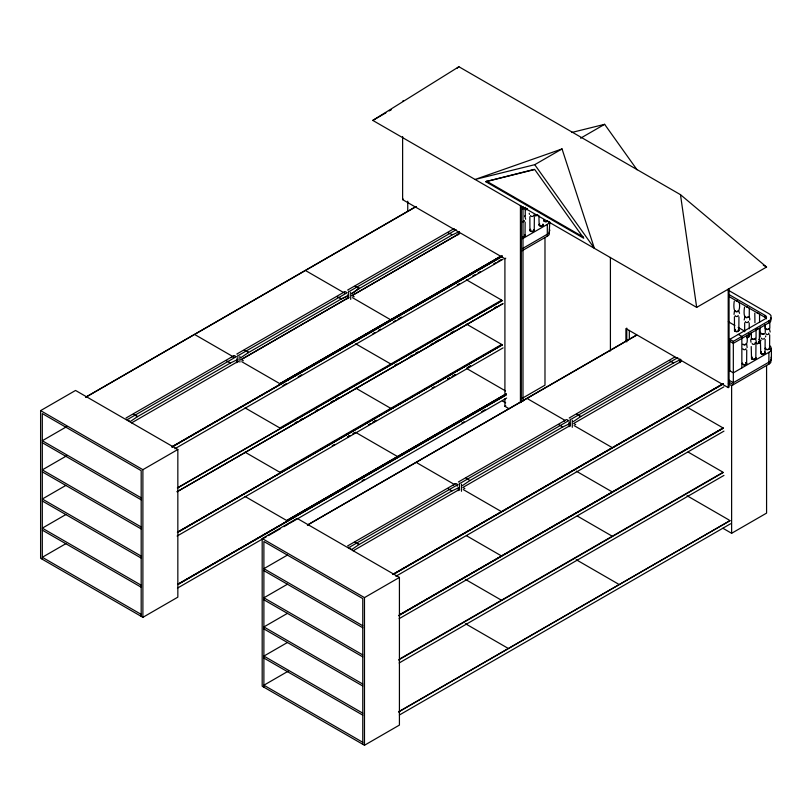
<?xml version="1.0" encoding="UTF-8"?>
<svg xmlns="http://www.w3.org/2000/svg" width="812" height="812" viewBox="0 0 812 812"><rect width="100%" height="100%" fill="white"/><g stroke="black" fill="none" stroke-linecap="round" stroke-linejoin="round"><path stroke-width="1.22" d="M525.039 235.45L525.151 222.133M534.245 230.131L534.357 216.814M738.829 330.2L738.95 316.883M746.624 363.38L746.746 350.063M749.08 336.198L749.151 333.742M749.283 328.809L749.192 322.892M755.83 358.062L755.952 344.755M759.321 342.207L759.443 328.89M765.036 352.753L765.158 339.436M769.573 348.216L769.695 334.899M549.815 222.001L549.186 232.577A8.526 4.923 0 0 1 547.308 234.232L522.522 248.543M769.461 345.547A9.318 5.379 0 0 1 771.055 347.363L770.781 350.662A8.526 4.923 0 0 1 768.893 352.317L733.327 372.85L728.973 370.333M771.4 348.703L771.4 358.539L770.781 360.508A8.526 4.923 0 0 1 768.893 362.162L733.327 382.696L728.973 380.178M529.84 216.723L529.942 230.314M734.424 316.781L734.525 330.372M744.675 322.79L744.645 331.712M525.628 219.24L524.856 216.012M749.669 319.989C750.461 318.822 748.42 315.614 748.603 316.974C742.777 320.263 744.066 310.143 744.543 307.169M765.757 335.884L765.543 336.919M770.172 332.007L769.39 328.779M747.131 347.556L746.675 344.268M756.337 342.238L755.647 338.624M738.392 310.722C733.104 315.036 733.591 304.409 734.292 301.161M746.187 343.902L744.482 344.826L742.807 344.176M765.838 328.413C764.478 329.794 770.405 329.723 769.005 328.413M549.551 222.102L549.186 222.732A8.526 4.923 0 0 1 547.308 224.386L522.522 238.698M745.345 316.406L745.335 317.106L746.786 317.685L749.263 316.528L749.303 308.124M734.464 311.097L734.028 314.396M744.939 316.781L744.178 319.969M723.847 386.867L395.86 576.287M730.617 523.75L399.382 715.007M539.818 224.132L539.32 224.711A2.03 1.167 0 0 0 541.726 226.101A2.03 1.167 0 0 0 542.923 224.254M544.405 219.595L543.857 220.174A2.03 1.167 0 0 0 545.126 221.514A2.03 1.167 0 0 0 547.613 220.976M735.246 329.51L734.698 330.088A2.03 1.167 0 0 0 736.819 331.499A2.03 1.167 0 0 0 738.575 329.926M752.247 357.382L751.699 357.96A2.03 1.167 0 0 0 753.82 359.371A2.03 1.167 0 0 0 755.576 357.798M747.497 306.814L746.411 306.916L746.837 306.439M456.983 68.309L458.892 66.736L680.476 194.667L766.579 267.036L696.676 307.393L372.799 120.409L458.892 66.736M524.572 216.459L525.262 215.383L525.262 208.511M530.662 229.441L530.612 229.441A2.152 1.238 0 0 0 530.5 231.156A2.152 1.238 0 0 0 533.464 231.278A2.152 1.238 0 0 0 533.809 229.583A2.162 1.248 0 0 1 533.464 231.187A2.162 1.248 0 0 1 530.49 231.055A2.162 1.248 0 0 1 530.561 229.339L530.114 230.019A2.03 1.167 0 0 0 532.236 231.44A2.03 1.167 0 0 0 533.991 229.867M130.123 421.641L137.512 416.627L230.354 363.025L237.733 359.513M240.91 357.645L248.33 352.652L341.162 299.049L348.521 295.517L341.162 299.049L340.126 298.451M359.107 288.158L351.758 293.68L359.107 288.656L451.979 235.074L459.369 231.552M351.677 549.551L359.066 544.537L451.908 490.945L459.298 487.423M462.495 485.576L469.884 480.562L562.726 426.96L570.105 423.448M573.313 421.601L580.702 416.586L673.534 362.984L680.923 359.462M402.62 101.206L403.473 100.718M372.799 120.409L385.903 112.838M389.181 110.95L391.364 109.681M402.62 136.538L402.62 199.64L403.473 199.143M40.6 410.628L75.546 390.45L177.838 449.503L177.838 597.155L142.892 617.333L40.6 558.27L40.6 410.628L142.892 469.681L177.838 449.503M85.798 397.159L416.048 206.492M85.879 397.149L416.282 206.532M485.728 181.665L534.732 169.525L583.747 238.261L485.728 181.665L534.367 169.332M66.97 426.503L42.305 440.743L141.186 497.837M534.732 164.684L562.036 148.931L594.384 248.34L534.732 164.684L475.091 179.462L562.036 148.931M580.61 138.192L604.635 124.327L637.034 169.769M126.002 418.018L233.612 355.889L233.612 357.128M236.82 354.032L344.43 291.904L344.43 293.152M347.637 290.057L454.192 228.537M231.227 357.463L234.435 355.615L236.475 356.793M128.052 419.195L235.663 357.067M238.86 355.22L346.48 293.091M349.678 291.244L456.232 229.715M66.97 455.644L42.305 469.884L141.186 526.968M352.063 295.568L459.673 233.44L352.103 295.588L354.174 296.786M131.564 422.91L238.089 361.421M241.286 359.564L348.896 297.436L241.245 359.543L243.356 360.772M522.522 209.171L525.75 207.304M65.894 485.393L42.305 499.015L141.186 556.108M501.735 255.963L279.876 383.7L500.405 256.379M280.028 383.812L500.557 256.49M171.89 446.773L502.131 256.105M172.032 446.894L502.283 256.227M172.124 446.996L502.374 256.328M282.891 385.649L286.179 383.741M298.248 376.778L301.587 374.819M372.86 333.702L375.053 332.433M378.341 330.535L380.584 329.205M393.708 321.664L395.952 320.334M398.093 319.136L401.432 317.167M457.339 284.931L459.531 283.662M472.706 276.06L474.939 274.73M478.187 272.893L480.43 271.563M493.594 263.961L495.787 262.692M497.939 261.494L501.278 259.525M174.915 448.731L503.014 259.261M402.62 199.64L504.912 258.693L505.764 258.206M522.055 250.776L547.308 236.201A8.526 4.923 0 0 0 549.186 234.546L549.47 231.237M65.894 514.534L42.305 528.155L141.186 585.239M65.894 543.664L42.305 557.286L141.186 614.379M279.876 427.995L501.654 300.156M177.371 487.9L502.405 300.47L177.523 488.022M294.959 422.971L297.151 421.702M300.44 419.804L302.683 418.474M315.807 410.933L318.05 409.603M331.164 402.072L333.407 400.742M335.559 399.534L338.898 397.575M394.805 365.329L396.997 364.06M410.161 356.458L412.405 355.128M415.653 353.291L417.886 351.961M431.06 344.359L433.253 343.09M435.394 341.893L438.734 339.923M450.802 332.961L454.101 331.063M494.64 307.687L496.842 306.418M177.158 491.696L503.085 303.576L177.107 491.757M279.876 472.279L501.654 344.45M177.371 532.195L502.405 344.765L177.605 532.408M177.523 532.317L502.283 344.816M349.87 435.526L347.668 436.795L349.82 435.587M353.159 433.628L355.351 432.36M368.516 424.757L370.708 423.499M447.513 379.153L449.706 377.885M453.005 375.986L455.197 374.718M467.265 367.755L470.554 365.847M332.26 445.727L334.453 444.458M353.108 433.689L355.301 432.42M432.106 388.085L434.298 386.816M447.463 379.214L449.655 377.945M451.858 376.677L455.146 374.779M467.215 367.816L470.503 365.918M177.107 536.052L503.085 347.871M505.034 394.459L286.697 520.512L245.051 496.467M506.282 393.942L286.839 520.634L506.363 394.043M177.706 584.275L505.764 394.876M177.858 584.396L505.917 394.997M177.94 584.498L505.998 395.099M362.122 480.653L364.314 479.384M461.967 423.011L464.159 421.743M481.709 411.613L485.008 409.705M262.185 538.559L297.141 518.381L399.423 577.433L399.423 725.086L364.476 745.264L262.185 686.201L262.185 538.559L364.476 597.612L399.423 577.433M177.442 588.132L266.366 536.762M268.508 535.565L280.627 528.531M283.865 526.694L288.372 524.116M289.407 523.466L506.647 398.042M504.912 398.763L504.912 406.335L505.764 405.848M522.055 398.418L544.984 385.182L544.984 237.54M636.537 335.051L307.383 525.09L636.77 335.102M287.489 555.053L263.89 568.674L362.771 625.768M347.587 545.948L455.207 483.82M458.404 481.973L566.015 419.834M569.222 417.987L674.721 357.077M452.822 485.393L456.019 483.546L458.069 484.723M563.629 421.418L565.233 420.494L527.729 398.844M349.637 547.126L457.247 484.997L457.247 486.246M460.455 483.15L568.065 421.022M571.262 419.175L677.827 357.656M287.489 584.193L263.89 597.815L362.771 654.898M353.118 550.82L459.633 489.331M570.45 425.346L462.84 487.484L464.88 488.662M681.268 361.37L573.648 423.499L575.698 424.686M729.805 370.81L729.805 339.314L765.361 318.781A3.887 2.243 0 0 0 766.487 317.157A4.161 2.406 0 0 0 765.269 315.503L729.267 294.715M729.805 339.314L733.327 341.355L768.893 320.821A8.526 4.923 0 0 0 770.781 319.167L771.055 315.868A9.318 5.379 0 0 0 768.68 313.533L728.313 290.229M771.055 317.837L770.781 321.136A8.526 4.923 0 0 1 768.893 322.79L733.327 343.324L729.805 341.284M287.489 613.324L263.89 626.945L362.771 684.039M392.846 574.338L721.99 384.309M392.988 574.46L723.238 383.792M393.079 574.561L723.33 383.893M625.92 341.172L625.92 328.555L728.212 387.618L729.064 387.121L729.064 288.696M728.364 383.761L731.622 385.649L768.893 364.131A8.526 4.923 0 0 0 770.781 362.477L771.055 359.178M287.489 642.465L263.89 656.086L362.771 713.169M288.554 670.976L263.89 685.216L362.771 742.31M399.423 614.836L723.096 427.965M399.575 614.948L723.238 428.086M398.56 615.689L723.33 428.188M399.149 618.683L723.959 431.121M399.423 659.131L723.096 472.259M398.56 659.983L723.33 472.482M399.149 662.978L723.959 475.416M398.56 711.789L730.171 520.563L398.712 711.911M722.924 528.267L731.622 533.291L766.579 513.113L766.579 365.471M764.285 333.905C760.133 335.782 759.352 330.088 760.499 327.155M764.163 333.884C760.976 334.036 759.667 331.915 760.235 336.95M737.083 300.998L736.159 300.917L736.941 300.47M571.77 132.468L604.635 124.327M352.51 297.679L390.927 319.938M355.727 343.821L390.958 364.091M390.694 408.304L355.727 388.116M397.504 456.537L355.747 432.431M743.041 344.521C748.552 346.673 747.243 338.259 746.857 335.295M763.31 265.159L766.579 267.036M729.267 296.684L765.269 317.472A4.141 2.385 0 0 1 766.457 318.822M486.581 181.177L583.513 237.134M728.313 321.725L734.86 325.5M738.138 327.398L744.675 331.174M749.04 333.691L751.222 334.95M758.865 339.365L761.047 340.624M738.331 334.392L741.853 336.432L741.853 367.927M728.973 382.147L733.327 384.665L733.327 341.355M451.949 234.556L447.859 232.689M672.519 362.396L673.534 362.984L669.443 360.619M466.535 279.846L501.44 299.993M687.053 407.157L722.406 427.569M466.535 324.14L501.44 344.288M688.129 452.071L722.406 471.863M359.137 288.169L355.017 286.291M358.092 288.067L359.137 288.666M579.677 415.998L580.702 416.586L576.611 414.221M347.292 292.817L345.242 291.63L343.649 292.553L306.144 270.903M566.837 419.571L568.877 420.748M574.094 425.61L611.598 447.26M466.565 368.445L505.48 390.917M687.074 495.756L729.227 520.096M341.131 298.532L337.041 296.674M502.415 400.955L505.683 402.843M504.912 406.335L509.053 408.73M576.236 471.143L611.598 491.554M577.312 516.046L611.598 535.839M248.33 352.154L244.209 350.266M465.794 477.7L469.884 480.562M195.337 334.889L232.831 356.539M241.763 361.695L279.815 383.66M416.921 462.82L454.415 484.47M463.287 489.585L500.781 511.235M576.256 559.732L618.409 584.072M229.309 362.426L230.354 363.025L226.233 360.65M245.021 407.868L279.815 427.954M466.494 535.737L500.781 555.53M245.021 452.162L279.815 472.249M465.428 579.413L500.781 599.824M136.477 416.028L137.512 416.627L133.391 414.252M358.051 543.949L359.066 544.537L354.976 542.183M465.449 623.717L507.601 648.047M42.305 442.713L141.186 499.806M263.89 570.643L362.771 627.737M42.305 471.853L141.186 528.937M263.89 599.784L362.771 656.867M42.305 500.984L141.186 558.077M263.89 628.914L362.771 686.008M42.305 530.124L141.186 587.208M263.89 658.055L362.771 715.139M738.646 310.763L739.549 313.33M755.272 338.218C755.414 341.598 749.202 335.569 751.029 342.258M754.937 322.729L754.795 313.178M771.055 357.209L771.4 358.539M549.47 229.268L549.815 230.608M734.962 310.732C739.681 314.894 740.28 305.322 739.062 302.115M529.444 214.327L529.221 213.241M680.476 194.667L696.676 307.393M760.428 341.253L760.732 352.926M751.222 346.572L751.526 358.244M538.894 215.657L539.148 224.995M769.806 321.278L769.806 328.149L769.106 329.225L766.731 329.631L765.188 328.728L765.036 324.912M768.893 320.821L768.893 322.79M768.893 352.317L768.893 364.131M765.269 315.503L765.269 317.472M765.269 324.668L765.269 332.687M759.555 314.122L759.555 322.151M756.063 328.84L756.063 338.005L755.363 339.081L752.988 339.477L751.445 338.584L751.293 332.473M731.622 385.649L731.622 533.291M728.212 289.184L728.212 387.618M679.898 358.874L679.898 362.659M629.33 330.372L629.33 339.213M626.773 328.068L626.773 341.943M610.411 257.414L610.411 350.946M572.287 420.261L572.287 427.315M570.247 419.083L570.247 426.138M569.09 422.108L569.09 426.645M562.726 426.96L558.636 424.605M547.308 224.386L547.308 236.201M522.989 206.512L522.989 401.179M521.284 206.228L521.284 402.163M520.431 205.456L520.431 402.65M504.912 258.693L504.912 394.977M461.47 484.236L461.47 491.29M459.43 483.059L459.43 490.113M458.313 232.202L458.333 234.739M458.272 488.093L458.272 490.621M451.908 490.945L447.818 488.58M407.746 201.183L407.746 211.272M364.476 597.612L364.476 745.264M362.771 744.279L362.771 598.596L263.89 541.513L263.89 687.185M350.703 292.33L350.713 299.395M350.662 548.212L350.662 548.963M348.652 291.143L348.652 298.207M348.612 547.034L348.612 547.785M347.495 294.918L347.516 298.714M248.299 352.134L248.33 352.652M239.885 356.306L239.905 362.111M237.845 355.128L237.845 362.182M236.698 358.914L236.698 362.7M142.892 469.681L142.892 617.333M141.186 616.349L141.186 470.666L42.305 413.582L42.305 559.255M129.088 420.291L129.088 421.042M127.027 419.104L127.027 419.855M524.897 235.206A2.152 1.238 0 0 1 522.735 236.871M524.785 235.175A2.03 1.167 0 0 1 522.745 236.749A2.162 1.248 0 0 0 524.907 235.104M524.105 220.428A1.492 0.863 0 0 1 524.105 221.412A1.492 0.863 0 0 1 522.502 221.757M533.575 215.677A1.492 0.863 0 0 1 531.962 216.459A1.492 0.863 0 0 1 530.612 215.535M537.686 214.723A2.152 1.238 0 0 1 536.042 215.677A2.152 1.238 0 0 1 533.86 215.21M537.564 214.662A2.03 1.167 0 0 1 536.011 215.556A2.03 1.167 0 0 1 533.961 215.119M543.015 224.264A2.152 1.238 0 0 1 542.822 225.888A2.152 1.238 0 0 1 540.01 226A2.152 1.238 0 0 1 539.412 224.416M547.724 221.067A2.152 1.238 0 0 1 544.547 221.463A2.152 1.238 0 0 1 544.314 219.595M527.221 209.049A2.152 1.238 0 0 1 525.181 209.699M527.11 208.968A2.03 1.167 0 0 1 525.191 209.577A2.162 1.248 0 0 0 527.232 208.958M745.761 362.578A2.152 1.238 0 0 1 746.36 364.162A2.152 1.238 0 0 1 743.721 364.73A2.152 1.238 0 0 1 742.371 363.309A2.162 1.248 0 0 0 743.721 364.639A2.162 1.248 0 0 0 746.37 364.07A2.162 1.248 0 0 0 745.761 362.467M745.69 362.578A2.03 1.167 0 0 1 746.248 364.08A2.03 1.167 0 0 1 743.762 364.618A2.03 1.167 0 0 1 742.493 363.268M745.913 348.632A1.492 0.863 0 0 1 744.604 349.708A1.492 0.863 0 0 1 742.99 348.774M755.698 357.818A2.152 1.238 0 0 1 754.713 359.34A2.152 1.238 0 0 1 751.953 358.995A2.152 1.238 0 0 1 752.156 357.382M754.896 343.05A1.492 0.863 0 0 1 754.064 344.369A1.492 0.863 0 0 1 752.196 343.466M755.698 357.716A2.162 1.248 0 0 1 754.713 359.249A2.162 1.248 0 0 1 751.953 358.904A2.162 1.248 0 0 1 752.156 357.27M738.402 329.642A2.152 1.238 0 0 1 738.047 331.347A2.152 1.238 0 0 1 735.083 331.225A2.152 1.238 0 0 1 735.154 329.51M738.118 315.452A1.492 0.863 0 0 1 736.809 316.528A1.492 0.863 0 0 1 735.195 315.594M738.402 329.54A2.162 1.248 0 0 1 738.047 331.245A2.162 1.248 0 0 1 735.083 331.123A2.162 1.248 0 0 1 735.154 329.408M755.454 343.141A2.152 1.238 0 0 0 758.459 343.395A2.152 1.238 0 0 0 758.895 341.649A2.03 1.167 0 0 1 758.388 343.283A2.03 1.167 0 0 1 755.556 343.05M757.799 328.464A1.492 0.863 0 0 1 757.302 328.535M758.905 341.547A2.162 1.248 0 0 1 758.469 343.293A2.162 1.248 0 0 1 755.444 343.04M764.366 338.299A1.492 0.863 0 0 1 762.752 339.081A1.492 0.863 0 0 1 761.402 338.147M764.61 352.093A2.162 1.248 0 0 1 764.254 353.799A2.152 1.238 0 0 1 761.291 353.778A2.162 1.248 0 0 1 761.362 351.961M769.441 347.972A2.152 1.238 0 0 1 767.269 349.637A2.152 1.238 0 0 1 765.533 347.81M769.319 347.942A2.03 1.167 0 0 1 767.563 349.515A2.03 1.167 0 0 1 765.442 348.104M768.639 333.194A1.492 0.863 0 0 1 767.807 334.514A1.492 0.863 0 0 1 765.939 333.61M748.644 335.65A2.152 1.238 0 0 1 748.816 336.99A2.152 1.238 0 0 1 746.776 337.63M748.542 335.64A2.03 1.167 0 0 1 748.705 336.899A2.03 1.167 0 0 1 746.776 337.508M748.359 321.45A1.492 0.863 0 0 1 747.05 322.537A1.492 0.863 0 0 1 745.436 321.603M761.412 352.063L760.905 352.641A2.03 1.167 0 0 0 763.31 354.032A2.03 1.167 0 0 0 764.508 352.185A2.152 1.238 0 0 1 764.254 353.9A2.162 1.248 0 0 1 761.291 353.677A2.152 1.238 0 0 1 761.362 352.063M756.764 312.539L757.738 312.823L756.764 312.539M376.2 420.332L372.911 422.23L376.149 420.393"/></g></svg>
